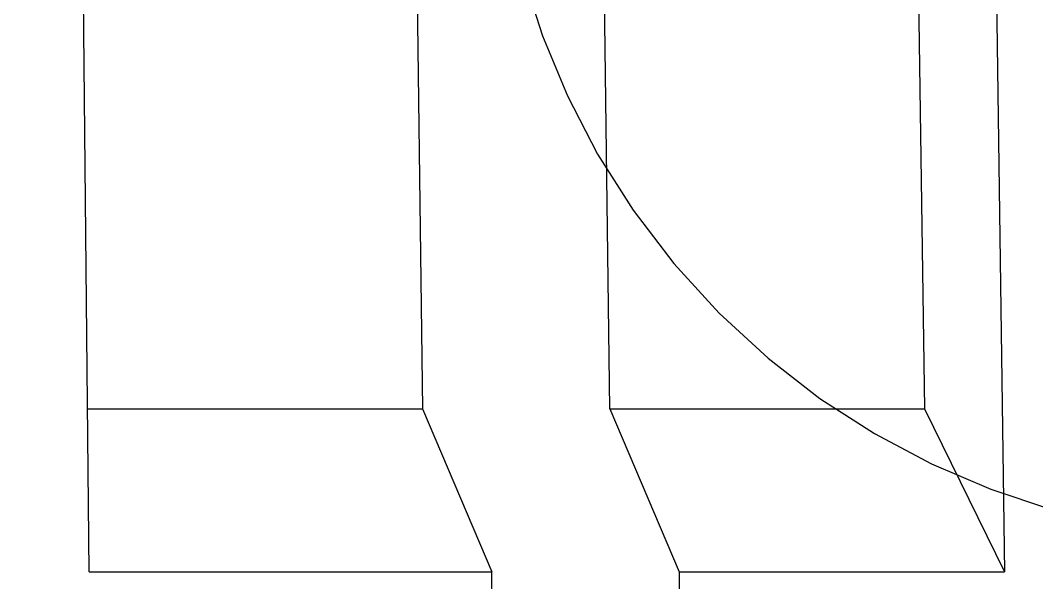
# Model space of a CAD drawing. Extents: x 257 to 467, y 148 to 350.
# Drawn here: x 313.439 to 317.274, y 236.814 to 238.937 of the extents above; entities that cross this region are included whole.
import ezdxf

# ---------------------------------------------------------------- set-up
doc = ezdxf.new("R2010")
doc.units = 0
doc.linetypes.add('DASHED', pattern=[19.05, 12.7, -6.35])
doc.layers.get('0').update_dxf_attribs({"linetype": 'CONTINUOUS'})

msp = doc.modelspace()

# ---------------------------------------------------------------- linework, layer by layer
at = {"color": 7, "linetype": 'CONTINUOUS'}
for p, q in [((316.4516, 265.3772), (316.8507, 237.47)), ((313.6993, 236.8548), (313.4389, 262.8649)), ((316.7816, 262.8649), (317.1535, 236.8548)), ((314.8955, 242.3772), (314.9561, 237.47)), ((315.6632, 237.47), (315.6026, 242.3772)), ((313.6932, 237.47), (314.9561, 237.47)), ((314.9561, 237.47), (315.2177, 236.8548)), ((315.6632, 237.47), (315.9248, 236.8548)), ((315.6632, 237.47), (316.8507, 237.47)), ((316.8507, 237.47), (317.1535, 236.8548)), ((313.6993, 236.8548), (315.2177, 236.8548)), ((315.2358, 235.3859), (315.2177, 236.8548)), ((315.9248, 236.8548), (315.9429, 235.3859)), ((315.9248, 236.8548), (317.1535, 236.8548))]:
    msp.add_line(p, q, dxfattribs=at)
at = {"color": 3, "linetype": 'DASHED'}
msp.add_arc((318.1317, 239.8772), 2.9, 64.3595, 297.6101, dxfattribs=at)

doc.saveas('drawing.dxf')
